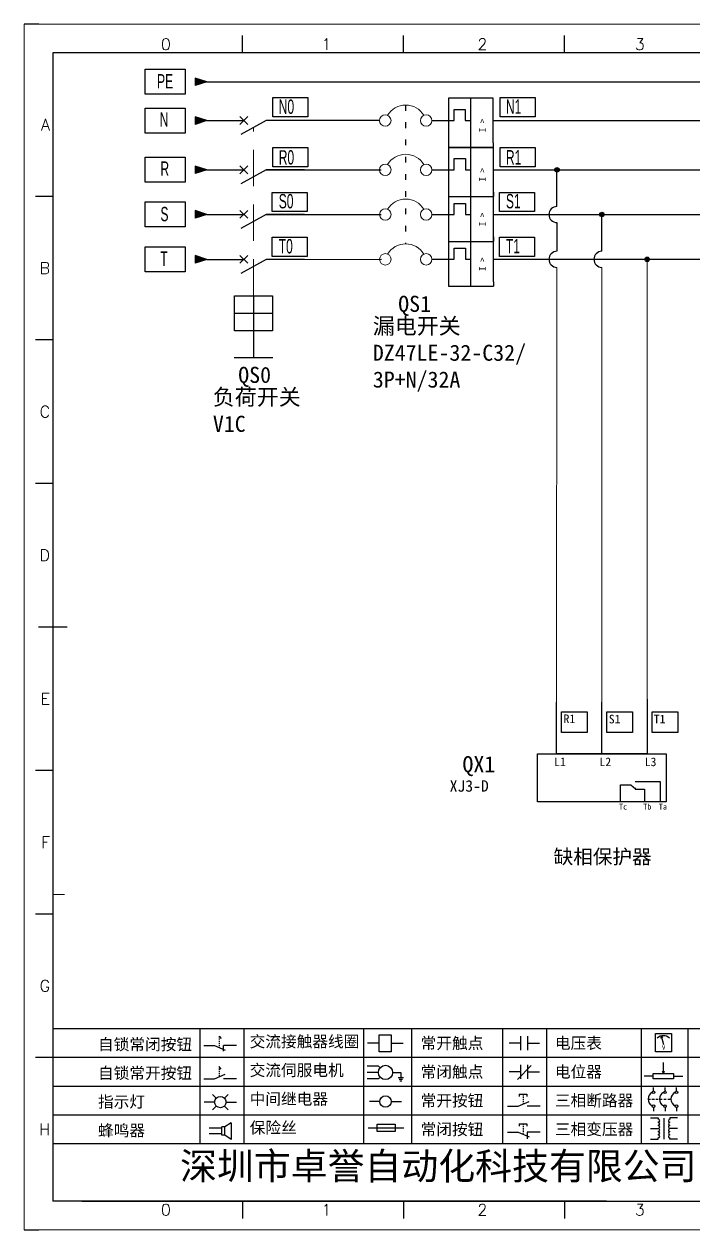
# Model space of a CAD drawing. Header units: millimetres. Extents: x -300 to 4128, y -106 to 2458.
# Drawn here: x 75.5 to 192.1, y 1904.7 to 2114.7 of the extents above; entities that cross this region are included whole.
import ezdxf
from ezdxf.enums import TextEntityAlignment as Align

# ---------------------------------------------------------------- set-up
doc = ezdxf.new("R2010")
doc.units = ezdxf.units.MM
doc.linetypes.add('2', pattern=[15, 1, -2, 1, -2, 1, -2, 1, -2, 1, -2])
doc.linetypes.add('DASHED2', pattern=[9.525, 6.35, -3.175])
for name, color, linetype in [('AE_BOR', 1, 'Continuous'), ('MISC', 2, 'Continuous'), ('SYMS', 7, 'Continuous')]:
    doc.layers.add(name, color=color, linetype=linetype)
doc.styles.get("Standard").update_dxf_attribs({"font": ''})
doc.styles.add('WD', font='romans.shx', dxfattribs={"width": 0.8, "bigfont": 'gbcbig.shx'})
doc.styles.add('样式 0', font='')
doc.styles.add('样式 8', font='arial.ttf', dxfattribs={"width": 0.6, "height": 2.5})
doc.styles.add('汉字', font='')
doc.styles.get('Standard').set_extended_font_data('SimSun')
doc.styles.get('样式 0').set_extended_font_data('KaiTi_GB2312')
doc.styles.get('汉字').set_extended_font_data('新宋体')

# ---------------------------------------------------------------- blocks, each defined once
blk = doc.blocks.new('*U4')
at = {"linetype": 'ByBlock'}
for p, q in [((-1909.23, -780.45), (-1909.23, -780.67)), ((-1909.23, -780.45), (-1908.92, -780.84)), ((-1909.23, -780.84), (-1909.23, -781.05)), ((-1911.92, -782.07), (-1910.06, -782.07)), ((-1910.06, -782.07), (-1908.18, -782.88)), ((-1909.23, -781.23), (-1909.23, -781.44)), ((-1909.23, -781.61), (-1909.23, -781.83)), ((-1909.23, -782), (-1909.23, -782.21)), ((-1909.23, -782.38), (-1909.23, -782.43)), ((-1908.52, -783.07), (-1908.52, -782.07)), ((-1906.25, -782.07), (-1908.52, -782.07))]:
    blk.add_line(p, q, dxfattribs=at)
blk = doc.blocks.new('*U6')
at = {"linetype": 'ByBlock'}
for p, q in [((-1908.88, -791.17), (-1909.23, -790.71)), ((-1909.23, -790.71), (-1909.23, -790.92)), ((-1909.23, -791.09), (-1909.23, -791.31)), ((-1909.23, -791.48), (-1909.23, -791.69)), ((-1911.92, -792.89), (-1910.06, -792.89)), ((-1910.06, -792.89), (-1908.18, -792.08)), ((-1909.23, -791.86), (-1909.23, -792.08)), ((-1909.23, -792.25), (-1909.23, -792.47)), ((-1906.25, -792.89), (-1908.52, -792.89))]:
    blk.add_line(p, q, dxfattribs=at)
blk = doc.blocks.new('蜂鸣器')
at = {"linetype": 'ByBlock'}
for p, q in [((-1907.17, -795.53), (-1908.25, -796.26)), ((-1907.17, -795.53), (-1907.17, -798.41)), ((-1908.8, -796.48), (-1911.01, -796.48)), ((-1908.8, -797.46), (-1911.01, -797.46)), ((-1908.25, -796.26), (-1908.8, -796.26)), ((-1908.8, -797.68), (-1908.8, -796.26)), ((-1908.25, -797.68), (-1908.8, -797.68)), ((-1908.25, -797.68), (-1908.25, -796.26)), ((-1907.17, -798.41), (-1908.25, -797.68))]:
    blk.add_line(p, q, dxfattribs=at)
blk = doc.blocks.new('指示灯')
at = {"linetype": 'ByBlock'}
for p, q in [((-1854.25, -776.92), (-1856.06, -776.92)), ((-1854.62, -775.59), (-1853.97, -776.23)), ((-1851.9, -775.59), (-1852.54, -776.23)), ((-1852.26, -776.92), (-1850.45, -776.92)), ((-1854.62, -778.25), (-1853.97, -777.61)), ((-1851.9, -778.25), (-1852.54, -777.61))]:
    blk.add_line(p, q, dxfattribs=at)
blk.add_circle((-1853.26, -776.92), 0.992, dxfattribs=at)
blk = doc.blocks.new('交流接触器线圈')
at = {"linetype": 'ByBlock'}
for p, q in [((-1880.82, -781.77), (-1882.87, -781.77)), ((-1878.72, -781.77), (-1876.67, -781.77))]:
    blk.add_line(p, q, dxfattribs=at)
blk.add_lwpolyline([(-1880.82, -780.28), (-1878.72, -780.28), (-1878.72, -783.26), (-1880.82, -783.26)], close=True, dxfattribs=at)
blk = doc.blocks.new('交流伺服电机')
at = {"linetype": 'ByBlock'}
for p, q in [((-1880.97, -785.75), (-1882.94, -785.75)), ((-1880.97, -786.85), (-1882.94, -786.85)), ((-1880.97, -785.75), (-1880.65, -786.03)), ((-1878.49, -786.85), (-1877.07, -786.85)), ((-1877.07, -786.85), (-1877.07, -787.72)), ((-1880.97, -787.94), (-1882.94, -787.94)), ((-1880.97, -787.94), (-1880.65, -787.67)), ((-1877.54, -787.72), (-1876.59, -787.72)), ((-1877.38, -788.01), (-1876.75, -788.01)), ((-1877.23, -788.29), (-1876.9, -788.29))]:
    blk.add_line(p, q, dxfattribs=at)
blk.add_circle((-1879.73, -786.85), 1.24, dxfattribs=at)
blk = doc.blocks.new('中间继电器')
at = {"linetype": 'ByBlock'}
for p, q in [((-1880.72, -791.92), (-1882.54, -791.92)), ((-1878.74, -791.92), (-1876.92, -791.92))]:
    blk.add_line(p, q, dxfattribs=at)
blk.add_circle((-1879.73, -791.92), 0.992, dxfattribs=at)
blk = doc.blocks.new('保险丝')
at = {"linetype": 'ByBlock'}
blk.add_line((-1882.72, -796.49), (-1876.55, -796.49), dxfattribs=at)
blk.add_lwpolyline([(-1881.2, -795.86), (-1878.06, -795.86), (-1878.06, -797.12), (-1881.2, -797.12)], close=True, dxfattribs=at)
blk = doc.blocks.new('常开按钮')
at = {"linetype": 'ByBlock'}
for p, q in [((-1910.06, -787.73), (-1908.18, -786.93)), ((-1909.9, -785.68), (-1908.56, -785.68)), ((-1909.9, -785.68), (-1909.9, -786.07)), ((-1909.23, -785.68), (-1909.23, -785.89)), ((-1909.23, -786.06), (-1909.23, -786.28)), ((-1909.23, -786.45), (-1909.23, -786.67)), ((-1909.23, -786.84), (-1909.23, -787.05)), ((-1909.23, -787.22), (-1909.23, -787.38)), ((-1908.56, -785.68), (-1908.56, -786.07)), ((-1911.92, -787.73), (-1910.06, -787.73)), ((-1906.25, -787.73), (-1908.52, -787.73))]:
    blk.add_line(p, q, dxfattribs=at)
blk = doc.blocks.new('常开触点')
at = {"linetype": 'ByBlock'}
for p, q in [((-1853.82, -782.99), (-1853.82, -780.56)), ((-1852.6, -782.99), (-1852.6, -780.56)), ((-1853.82, -781.77), (-1855.88, -781.77)), ((-1852.6, -781.77), (-1850.55, -781.77))]:
    blk.add_line(p, q, dxfattribs=at)
blk = doc.blocks.new('常闭触点')
at = {"linetype": 'ByBlock'}
for p, q in [((-1853.82, -786.77), (-1855.88, -786.77)), ((-1852.01, -785.66), (-1854.43, -788.1)), ((-1853.82, -787.99), (-1853.82, -785.56)), ((-1852.6, -787.99), (-1852.6, -785.56)), ((-1852.6, -786.77), (-1850.55, -786.77))]:
    blk.add_line(p, q, dxfattribs=at)
blk = doc.blocks.new('常闭按钮')
at = {"linetype": 'ByBlock'}
for p, q in [((-1854.11, -790.83), (-1852.77, -790.83)), ((-1854.11, -790.83), (-1854.11, -791.22)), ((-1853.44, -790.83), (-1853.44, -791.04)), ((-1853.44, -791.21), (-1853.44, -791.43)), ((-1853.44, -791.6), (-1853.44, -791.82)), ((-1852.77, -790.83), (-1852.77, -791.22)), ((-1856.13, -792.28), (-1854.28, -792.28)), ((-1854.28, -792.28), (-1852.4, -793.09)), ((-1853.44, -791.99), (-1853.44, -792.2)), ((-1853.44, -792.37), (-1853.44, -792.53)), ((-1850.47, -792.28), (-1852.73, -792.28)), ((-1852.73, -792.28), (-1852.73, -793.43))]:
    blk.add_line(p, q, dxfattribs=at)
blk = doc.blocks.new('电压表')
at = {"linetype": 'ByBlock'}
for p, q in [((-1814.84, -780.75), (-1814.91, -781.13)), ((-1814.6, -781.05), (-1814.91, -781.13)), ((-1814.84, -780.75), (-1814.46, -782.26)), ((-1814.84, -780.75), (-1814.6, -781.05))]:
    blk.add_line(p, q, dxfattribs=at)
blk.add_lwpolyline([(-1815.84, -780.34), (-1813.07, -780.34), (-1813.07, -783.49), (-1815.84, -783.49)], close=True, dxfattribs=at)
blk.add_arc((-1814.46, -782.26), 1.56, 46.8313, 133.1687, dxfattribs=at)
at = {"linetype": 'ByBlock', "insert": (-1814.7, -782.39), "char_height": 0.75, "width": 0.6768, "attachment_point": 1}
blk.add_mtext('V', dxfattribs=at)
blk = doc.blocks.new('电位器')
at = {"linetype": 'ByBlock'}
for p, q in [((-1814.45, -787.3), (-1814.45, -785.39)), ((-1814.45, -787.3), (-1814.62, -786.96)), ((-1814.62, -786.96), (-1814.27, -786.96)), ((-1814.45, -787.3), (-1814.27, -786.96)), ((-1816.21, -787.75), (-1817.79, -787.75)), ((-1812.68, -787.75), (-1811.1, -787.75))]:
    blk.add_line(p, q, dxfattribs=at)
blk.add_lwpolyline([(-1816.21, -787.3), (-1812.68, -787.3), (-1812.68, -788.2), (-1816.21, -788.2)], close=True, dxfattribs=at)
blk = doc.blocks.new('三相断路器')
at = {"linetype": 'ByBlock'}
for p, q in [((-1816.17, -790.33), (-1816.17, -789.7)), ((-1814.17, -790.33), (-1814.17, -789.7)), ((-1812.18, -790.33), (-1812.18, -789.7)), ((-1817.14, -791.74), (-1816.72, -791.74)), ((-1816.45, -791.74), (-1816.03, -791.74)), ((-1816.17, -793.19), (-1816.17, -793.83)), ((-1815.76, -791.74), (-1815.34, -791.74)), ((-1815.07, -791.74), (-1814.65, -791.74)), ((-1814.38, -791.74), (-1813.96, -791.74)), ((-1814.17, -793.19), (-1814.17, -793.83)), ((-1813.69, -791.74), (-1813.27, -791.74)), ((-1812.18, -793.19), (-1812.18, -793.83))]:
    blk.add_line(p, q, dxfattribs=at)
for centre in [(-1816.17, -790.55), (-1814.17, -790.55), (-1812.18, -790.55), (-1816.17, -792.98), (-1814.17, -792.98), (-1812.18, -792.98)]:
    blk.add_circle(centre, 0.219, dxfattribs=at)
for centre in [(-1815.81, -791.74), (-1813.82, -791.74), (-1811.83, -791.74)]:
    blk.add_arc(centre, 1.32, 115.5791, 244.4209, dxfattribs=at)
blk = doc.blocks.new('三相变压器')
at = {"linetype": 'ByBlock'}
for p, q in [((-1816.69, -795.03), (-1815.37, -795.03)), ((-1815.37, -795.03), (-1815.37, -795.24)), ((-1814.34, -798.7), (-1814.34, -795.04)), ((-1812, -795.03), (-1813.32, -795.03)), ((-1813.32, -795.03), (-1813.32, -795.24)), ((-1816.69, -796.87), (-1815.37, -796.87)), ((-1812, -796.87), (-1813.32, -796.87)), ((-1816.69, -798.71), (-1815.37, -798.71)), ((-1815.37, -798.71), (-1815.37, -798.5)), ((-1813.32, -798.71), (-1813.32, -798.5)), ((-1812, -798.71), (-1813.32, -798.71))]:
    blk.add_line(p, q, dxfattribs=at)
for centre, start, end in [((-1815.37, -795.51), 270, 90), ((-1815.37, -796.06), 270, 90), ((-1813.32, -795.51), 90, 270), ((-1813.32, -796.06), 90, 270), ((-1815.37, -796.6), 270, 90), ((-1815.37, -797.14), 270, 90), ((-1815.37, -797.68), 270, 90), ((-1815.37, -798.23), 270, 90), ((-1813.32, -796.6), 90, 270), ((-1813.32, -797.14), 90, 270), ((-1813.32, -797.68), 90, 270), ((-1813.32, -798.23), 90, 270)]:
    blk.add_arc(centre, 0.271, start, end, dxfattribs=at)
blk = doc.blocks.new('电控横A4')
at = {"color": 7}
for p, q in [((292, -5), (5, -5)), ((5, -5), (5, -205)), ((10.03, -205), (289.53, -205))]:
    blk.add_line(p, q, dxfattribs=at)
at = {"color": 7, "lineweight": 9, "ltscale": 0.1}
for p, q in [((5, -151.57), (7, -151.57)), ((101.34, -205), (130.8, -205))]:
    blk.add_line(p, q, dxfattribs=at)
at = {"color": 7, "linetype": 'ByBlock'}
for p, q in [((292, -175), (5, -175)), ((292, -180), (5, -180)), ((292, -185), (5, -185)), ((292, -190), (5, -190)), ((292, -195), (5, -195))]:
    blk.add_line(p, q, dxfattribs=at)
at = {"color": 7, "lineweight": -2}
for p, q in [((30.58, -175), (30.58, -195)), ((38.26, -175), (38.26, -195)), ((59.05, -175), (59.05, -195)), ((67.4, -175), (67.4, -195)), ((83.26, -175), (83.26, -195)), ((90.91, -175), (90.91, -195)), ((107.4, -175), (107.4, -195)), ((115.5, -175), (115.5, -195))]:
    blk.add_line(p, q, dxfattribs=at)
at = {"color": 7, "ltscale": 2}
blk.add_line((101.34, -205), (5, -205), dxfattribs=at)
at = {"layer": 'AE_BOR', "color": 7, "lineweight": 30}
for p, q in [((2.53, 0), (0, 0)), ((2.5, -105), (7.5, -105)), ((0, -210), (2.53, -210))]:
    blk.add_line(p, q, dxfattribs=at)
at = {"layer": 'AE_BOR', "color": 7, "lineweight": 15}
for p, q in [((0, 0), (297, 0)), ((0, -210), (0, 0)), ((297, -210), (0, -210))]:
    blk.add_line(p, q, dxfattribs=at)
at = {"layer": 'AE_BOR', "color": 7}
for p, q in [((38.03, -5), (38.03, -2)), ((66.03, -5), (66.03, -2)), ((94.03, -5), (94.03, -2)), ((5, -30), (2, -30)), ((5, -55), (2, -55)), ((5, -80), (2, -80)), ((5, -130), (2, -130)), ((5, -155), (2, -155)), ((5, -180), (2, -180)), ((38.03, -205), (38.03, -208)), ((66.03, -205), (66.03, -208)), ((94.03, -205), (94.03, -208))]:
    blk.add_line(p, q, dxfattribs=at)
at = {"color": 7, "linetype": 'ByBlock'}
for name, p in [('*U4', (1943.19, 604.18)), ('交流接触器线圈', (1942.62, 604.27)), ('常开触点', (1940.27, 604.3)), ('电压表', (1925.71, 604.52)), ('*U6', (1943.19, 609.18)), ('交流伺服电机', (1942.62, 604.27)), ('常闭触点', (1940.27, 604.3)), ('电位器', (1925.71, 604.52)), ('指示灯', (1887.41, 589.18)), ('中间继电器', (1942.62, 604.27)), ('常开按钮', (1996.06, 599.3)), ('三相断路器', (1925.71, 604.52)), ('三相变压器', (1925.71, 604.52)), ('蜂鸣器', (1943.19, 604.18)), ('保险丝', (1942.62, 604.27)), ('常闭按钮', (1940.27, 599.3))]:
    blk.add_blockref(name, p, dxfattribs=at)
at = {"color": 7, "char_height": 2, "attachment_point": 1, "style": '汉字'}
for s, insert in [('{\\fKaiTi_GB2312|b0|i0|c134|p49;自锁常闭按钮}', (12.86, -176.69)), ('{\\fKaiTi_GB2312|b0|i0|c134|p49;交流接触器线圈}', (39.25, -176.19)), ('{\\fKaiTi_GB2312|b0|i0|c134|p49;常开触点}', (69.01, -176.48)), ('{\\fKaiTi_GB2312|b0|i0|c134|p49;电压表}', (92.37, -176.47)), ('{\\fKaiTi_GB2312|b0|i0|c134|p49;自锁常开按钮}', (12.86, -181.69)), ('{\\fKaiTi_GB2312|b0|i0|c134|p49;交流伺服电机}', (39.25, -181.19)), ('{\\fKaiTi_GB2312|b0|i0|c134|p49;常闭触点}', (69.01, -181.48)), ('{\\fKaiTi_GB2312|b0|i0|c134|p49;电位器}', (92.37, -181.47)), ('{\\fKaiTi_GB2312|b0|i0|c134|p49;指示灯}', (12.86, -186.69)), ('{\\fKaiTi_GB2312|b0|i0|c134|p49;中间继电器}', (39.25, -186.19)), ('{\\fKaiTi_GB2312|b0|i0|c134|p49;常开按钮}', (69.01, -186.48)), ('{\\fKaiTi_GB2312|b0|i0|c134|p49;三相断路器}', (92.37, -186.47)), ('{\\fKaiTi_GB2312|b0|i0|c134|p49;保险丝}', (39.25, -191.19)), ('{\\fKaiTi_GB2312|b0|i0|c134|p49;蜂鸣器}', (12.86, -191.69)), ('{\\fKaiTi_GB2312|b0|i0|c134|p49;常闭按钮}', (69.01, -191.48)), ('{\\fKaiTi_GB2312|b0|i0|c134|p49;三相变压器}', (92.37, -191.47))]:
    blk.add_mtext(s, dxfattribs=dict(at, insert=insert))
at = {"color": 7, "lineweight": -2, "insert": (27.14, -196.53), "char_height": 4.7064, "width": 96.1138, "attachment_point": 1}
blk.add_mtext('深圳市卓誉自动化科技有限公司', dxfattribs=at)
at = {"layer": 'AE_BOR', "color": 7, "style": 'WD'}
for s, p in [('0', (24.67, -4.5)), ('1', (52.6, -4.5)), ('2', (79.75, -4.5)), ('3', (107.15, -4.5)), ('0', (24.67, -207.5)), ('1', (52.6, -207.5)), ('2', (79.75, -207.5)), ('3', (107.15, -207.5))]:
    blk.add_text(s, height=2, dxfattribs=at).set_placement(p, align=Align.CENTER)
for s, p in [('A', (4.5, -17.5)), ('B', (4.5, -42.5)), ('C', (4.5, -67.5)), ('D', (4.5, -92.5)), ('E', (4.5, -117.5)), ('F', (4.5, -142.5)), ('G', (4.5, -167.5)), ('H', (4.5, -192.5))]:
    blk.add_text(s, height=2, dxfattribs=at).set_placement(p, align=Align.MIDDLE_RIGHT)
blk = doc.blocks.new('WDDOT')
blk.add_hatch(color=256).paths.add_polyline_path([(0.5, 0, 1), (-0.5, 0, 1)])
blk.add_circle((0, 0), 0.5)

msp = doc.modelspace()

# ---------------------------------------------------------------- hatches: boundary and pattern name
for points in [[(105.285, 2098.524), (107.328, 2097.87), (105.285, 2097.215)], [(105.285, 2089.959), (107.328, 2089.304), (105.285, 2088.649)], [(168.667, 2089.304, 1), (167.888, 2089.304, 1)], [(105.285, 2082.197), (107.328, 2081.542), (105.285, 2080.887)], [(176.486, 2081.508, 1), (175.707, 2081.508, 1)], [(105.285, 2074.362), (107.328, 2073.707), (105.285, 2073.053)], [(184.36, 2073.711, 1), (183.581, 2073.711, 1)]]:
    msp.add_hatch(color=7).paths.add_polyline_path(points)
at = {"layer": 'MISC'}
msp.add_hatch(color=7, dxfattribs=at).paths.add_polyline_path([(105.285, 2105.289), (107.328, 2104.634), (105.285, 2103.98)])

# ---------------------------------------------------------------- linework, layer by layer
at = {"color": 7, "linetype": '2'}
msp.add_line((141.939, 2100.571), (141.939, 2076.412), dxfattribs=at)
at = {"color": 7}
for p, q in [((157.198, 2101.772), (149.401, 2101.772)), ((149.401, 2101.772), (149.401, 2093.976)), ((153.3, 2093.206), (153.3, 2101.772)), ((157.198, 2093.976), (157.198, 2101.772)), ((107.328, 2097.87), (105.285, 2098.524)), ((105.285, 2098.524), (105.285, 2097.215)), ((113.076, 2097.181), (114.454, 2098.559)), ((114.454, 2097.181), (113.076, 2098.559)), ((150.376, 2097.874), (150.376, 2099.823)), ((150.376, 2099.823), (152.325, 2099.823)), ((152.325, 2099.823), (152.325, 2097.874)), ((107.328, 2097.87), (105.285, 2097.215)), ((107.328, 2097.87), (113.765, 2097.87)), ((117.663, 2097.87), (113.278, 2095.433)), ((137.394, 2097.874), (117.663, 2097.87)), ((146.503, 2097.874), (150.376, 2097.874)), ((152.325, 2097.874), (153.3, 2097.874)), ((157.198, 2097.874), (161.096, 2097.874)), ((161.096, 2097.874), (315.532, 2097.87)), ((149.401, 2093.976), (149.401, 2093.206)), ((157.198, 2093.976), (157.198, 2093.206)), ((149.401, 2093.206), (157.198, 2093.206)), ((149.407, 2093.202), (149.407, 2085.406)), ((157.204, 2093.202), (149.407, 2093.202)), ((153.306, 2084.636), (153.306, 2093.202)), ((157.204, 2085.406), (157.204, 2093.202)), ((107.328, 2089.304), (105.285, 2089.959)), ((105.285, 2089.959), (105.285, 2088.649)), ((113.076, 2088.615), (114.454, 2089.993)), ((114.454, 2088.615), (113.076, 2089.993)), ((150.382, 2091.253), (152.331, 2091.253)), ((150.382, 2089.304), (150.382, 2091.253)), ((152.331, 2091.253), (152.331, 2089.304)), ((107.328, 2089.304), (105.285, 2088.649)), ((107.328, 2089.304), (113.765, 2089.304)), ((117.663, 2089.304), (113.278, 2086.868)), ((117.663, 2089.304), (137.707, 2089.308)), ((124.336, 2089.304), (117.663, 2089.304)), ((146.509, 2089.304), (150.382, 2089.304)), ((152.331, 2089.304), (153.306, 2089.304)), ((157.204, 2089.304), (161.102, 2089.304)), ((161.102, 2089.304), (310.078, 2089.304)), ((168.278, 2082.902), (168.278, 2089.304)), ((149.407, 2085.406), (149.407, 2084.636)), ((149.408, 2085.406), (149.408, 2077.61)), ((153.306, 2076.84), (153.306, 2085.406)), ((157.204, 2085.406), (157.204, 2084.636)), ((157.204, 2077.61), (157.204, 2085.406)), ((149.407, 2084.636), (157.204, 2084.636)), ((150.382, 2083.457), (152.331, 2083.457)), ((150.382, 2081.508), (150.382, 2083.457)), ((152.331, 2083.457), (152.331, 2081.508)), ((107.328, 2081.542), (105.285, 2082.197)), ((105.285, 2082.197), (105.285, 2080.887)), ((107.328, 2081.542), (105.285, 2080.887)), ((107.328, 2081.542), (113.765, 2081.542)), ((113.076, 2080.853), (114.454, 2082.231)), ((114.454, 2080.853), (113.076, 2082.231)), ((117.663, 2081.542), (113.278, 2079.106)), ((117.663, 2081.542), (137.707, 2081.546)), ((124.336, 2081.542), (117.663, 2081.542)), ((146.51, 2081.508), (150.382, 2081.508)), ((152.331, 2081.508), (153.306, 2081.508)), ((157.204, 2081.508), (161.102, 2081.508)), ((161.102, 2081.508), (310.078, 2081.508)), ((176.096, 2075.106), (176.096, 2081.508)), ((168.278, 2080.113), (168.278, 2075.106)), ((149.408, 2077.61), (149.408, 2076.84)), ((149.408, 2077.61), (149.408, 2069.813)), ((153.306, 2069.044), (153.306, 2077.61)), ((157.204, 2077.61), (157.204, 2076.84)), ((157.204, 2069.813), (157.204, 2077.61)), ((149.408, 2076.84), (157.204, 2076.84)), ((150.382, 2075.66), (152.331, 2075.66)), ((150.382, 2073.711), (150.382, 2075.66)), ((152.331, 2075.66), (152.331, 2073.711)), ((107.328, 2073.707), (105.285, 2074.362)), ((105.285, 2074.362), (105.285, 2073.053)), ((107.328, 2073.707), (105.285, 2073.053)), ((107.328, 2073.707), (113.765, 2073.707)), ((113.076, 2073.018), (114.454, 2074.396)), ((114.454, 2073.018), (113.076, 2074.396)), ((117.663, 2073.707), (113.278, 2071.271)), ((117.663, 2073.707), (137.714, 2073.711)), ((124.336, 2073.707), (117.663, 2073.707)), ((146.51, 2073.711), (150.382, 2073.711)), ((152.331, 2073.711), (153.306, 2073.711)), ((157.204, 2073.711), (161.102, 2073.711)), ((161.102, 2073.711), (310.078, 2073.711)), ((149.408, 2069.813), (149.408, 2069.044)), ((149.408, 2069.044), (157.204, 2069.044)), ((157.204, 2069.813), (157.204, 2069.044)), ((115.464, 2067.38), (115.464, 2056.586)), ((112.142, 2064.31), (118.787, 2064.31)), ((112.103, 2056.586), (118.826, 2056.586)), ((181.87, 1982.797), (186.258, 1982.797)), ((186.258, 1982.797), (186.258, 1979.22)), ((179.324, 1982.181), (181.11, 1982.181)), ((179.324, 1979.22), (179.324, 1982.181)), ((181.11, 1982.181), (181.942, 1981.515)), ((181.87, 1981.647), (181.87, 1981.436)), ((181.87, 1981.549), (181.87, 1981.549)), ((181.87, 1981.436), (183.535, 1981.436)), ((183.535, 1981.436), (183.535, 1979.22))]:
    msp.add_line(p, q, dxfattribs=at)
at = {"color": 7, "linetype": 'DASHED2', "lineweight": 0}
msp.add_line((115.464, 2067.38), (115.464, 2096.648), dxfattribs=at)
at = {"color": 7, "lineweight": 0}
for p, q in [((183.97, 2073.711), (183.97, 1996.598)), ((168.277, 2072.317), (168.222, 1996.598)), ((176.096, 2072.317), (176.096, 1996.598))]:
    msp.add_line(p, q, dxfattribs=at)
at = {"color": 7, "ltscale": 2}
for p, q in [((183.971, 1997.11), (183.971, 1987.604)), ((168.222, 1987.604), (168.222, 1996.598)), ((176.097, 1987.604), (176.097, 1996.598)), ((183.972, 1987.604), (168.223, 1987.604))]:
    msp.add_line(p, q, dxfattribs=at)
at = {"color": 7, "lineweight": -3}
for points in [[(96.619, 2106.811), (103.56, 2106.811), (103.56, 2102.458), (96.619, 2102.458)], [(96.619, 2100.046), (103.56, 2100.046), (103.56, 2095.693), (96.619, 2095.693)], [(118.836, 2101.893), (124.942, 2101.893), (124.942, 2098.546), (118.836, 2098.546)], [(158.371, 2101.897), (164.476, 2101.897), (164.476, 2098.55), (158.371, 2098.55)], [(118.836, 2093.164), (124.942, 2093.164), (124.942, 2089.817), (118.836, 2089.817)], [(158.371, 2093.168), (164.476, 2093.168), (164.476, 2089.821), (158.371, 2089.821)], [(96.619, 2091.48), (103.56, 2091.48), (103.56, 2087.128), (96.619, 2087.128)], [(118.716, 2085.368), (124.822, 2085.368), (124.822, 2082.02), (118.716, 2082.02)], [(158.251, 2085.372), (164.356, 2085.372), (164.356, 2082.024), (158.251, 2082.024)], [(96.619, 2083.718), (103.56, 2083.718), (103.56, 2079.366), (96.619, 2079.366)], [(118.716, 2077.571), (124.822, 2077.571), (124.822, 2074.224), (118.716, 2074.224)], [(158.251, 2077.576), (164.356, 2077.576), (164.356, 2074.228), (158.251, 2074.228)], [(96.619, 2075.884), (103.56, 2075.884), (103.56, 2071.531), (96.619, 2071.531)]]:
    msp.add_lwpolyline(points, close=True, dxfattribs=at)
at = {"color": 7}
msp.add_lwpolyline([(112.142, 2061.24), (112.142, 2067.38), (118.787, 2067.38), (118.787, 2061.24)], close=True, dxfattribs=at)
at = {"color": 7, "ltscale": 2}
for points in [[(169.085, 1994.882), (173.546, 1994.882), (173.546, 1991.286), (169.085, 1991.286)], [(176.95, 1994.882), (181.411, 1994.882), (181.411, 1991.286), (176.95, 1991.286)], [(184.859, 1994.882), (189.32, 1994.882), (189.32, 1991.286), (184.859, 1991.286)], [(164.9, 1987.604), (187.294, 1987.604), (187.294, 1979.22), (164.9, 1979.22)]]:
    msp.add_lwpolyline(points, close=True, dxfattribs=at)
at = {"color": 7, "lineweight": 0}
for centre in [(138.394, 2097.874), (145.503, 2097.874), (138.4, 2089.304), (145.509, 2089.304), (138.401, 2081.508), (145.51, 2081.508), (138.401, 2073.711), (145.51, 2073.711)]:
    msp.add_circle(centre, 1, dxfattribs=at)
at = {"color": 7}
for centre in [(168.278, 2089.304), (176.096, 2081.508), (183.97, 2073.711)]:
    msp.add_circle(centre, 0.389, dxfattribs=at)
at = {"color": 7, "lineweight": 0}
for centre in [(141.949, 2096.881), (141.955, 2088.311), (141.955, 2080.515), (141.955, 2072.718)]:
    msp.add_arc(centre, 3.691, 31.18201, 148.81799, dxfattribs=at)
at = {"color": 7, "ltscale": 2}
for centre in [(168.278, 2081.508), (168.278, 2073.711), (176.096, 2073.711)]:
    msp.add_arc(centre, 1.394, 90, 270, dxfattribs=at)
at = {"layer": 'MISC', "color": 7}
for p, q in [((107.328, 2104.634), (105.285, 2105.289)), ((105.285, 2105.289), (105.285, 2103.98)), ((107.328, 2104.634), (105.285, 2103.98)), ((107.328, 2104.634), (345.645, 2104.634))]:
    msp.add_line(p, q, dxfattribs=at)

# ---------------------------------------------------------------- block references
msp.add_blockref('电控横A4', (75.546, 2114.677))
at = {"layer": 'SYMS', "color": 7, "lineweight": -3, "xscale": 0.4949999999998909, "yscale": 0.4949999999998909, "zscale": 0.4949999999998909}
for p in [(168.278, 2089.304), (176.096, 2081.508), (183.97, 2073.711)]:
    msp.add_blockref('WDDOT', p, dxfattribs=at)

# ---------------------------------------------------------------- texts
at = {"color": 7, "char_height": 2.5, "width": 4.96666, "attachment_point": 1, "style": '样式 8'}
for s, insert in [('N0', (119.857, 2101.55)), ('N1', (159.391, 2101.555)), ('N', (99.141, 2099.313)), ('R0', (119.857, 2092.721)), ('R1', (159.391, 2092.725)), ('R', (99.268, 2090.756)), ('S0', (119.857, 2085.088)), ('S1', (159.391, 2085.092)), ('S', (99.273, 2082.848)), ('T0', (119.857, 2077.243)), ('T1', (159.391, 2077.247)), ('T', (99.243, 2075.076))]:
    msp.add_mtext(s, dxfattribs=dict(at, insert=insert))
at = {"color": 7, "char_height": 1.1694, "width": 4.51104, "attachment_point": 1, "rotation": 90}
for insert in [(154.689, 2095.828), (154.695, 2087.258), (154.696, 2079.462), (154.696, 2071.665)]:
    msp.add_mtext('I >', dxfattribs=dict(at, insert=insert))
at = {"color": 7, "insert": (164.916, 1970.919), "char_height": 2.5, "width": 33.71673, "attachment_point": 1}
msp.add_mtext('\\pxi1.1128;缺相保护器', dxfattribs=at)
at = {"layer": 'MISC', "color": 7, "attachment_point": 1}
for s, insert, char_height, width, style in [('\\pxqc;PE', (97.589, 2105.964), 2.5, 4.96666, '样式 8'), ('QS1', (140.647, 2067.364), 2.8, 5.01683, '样式 0'), ('漏电开关\\PDZ47LE-32-C32/\\P3P+N/32A', (136.23, 2063.508), 2.8, 28.17164, '样式 0'), ('QS0', (112.806, 2054.989), 2.8, 5.01683, '样式 0'), ('负荷开关\\PV1C', (108.39, 2051.133), 2.8, 20.33502, '样式 0'), ('R1', (169.426, 1994.442), 1.5, 5.01683, '样式 0'), ('S1', (177.293, 1994.389), 1.5, 5.01683, '样式 0'), ('T1', (185.115, 1994.391), 1.5, 5.01683, '样式 0'), ('QX1', (151.83, 1987.189), 2.8, 5.01683, '样式 0'), ('L1', (167.795, 1986.939), 1.5, 5.01683, '样式 0'), ('L2', (175.67, 1986.939), 1.5, 5.01683, '样式 0'), ('L3', (183.544, 1986.939), 1.5, 5.01683, '样式 0'), ('{\\fSimSun|b0|i0|c134|p49;\\C7;XJ3-D}', (149.599, 1982.992), 2, 11.34988, '样式 0'), ('Tc', (179.07, 1978.885), 1, 5.01683, '样式 0'), ('Tb', (183.281, 1978.885), 1, 5.01683, '样式 0'), ('Ta', (186.003, 1978.885), 1, 5.01683, '样式 0')]:
    msp.add_mtext(s, dxfattribs=dict(at, insert=insert, char_height=char_height, width=width, style=style))

doc.saveas('drawing.dxf')
